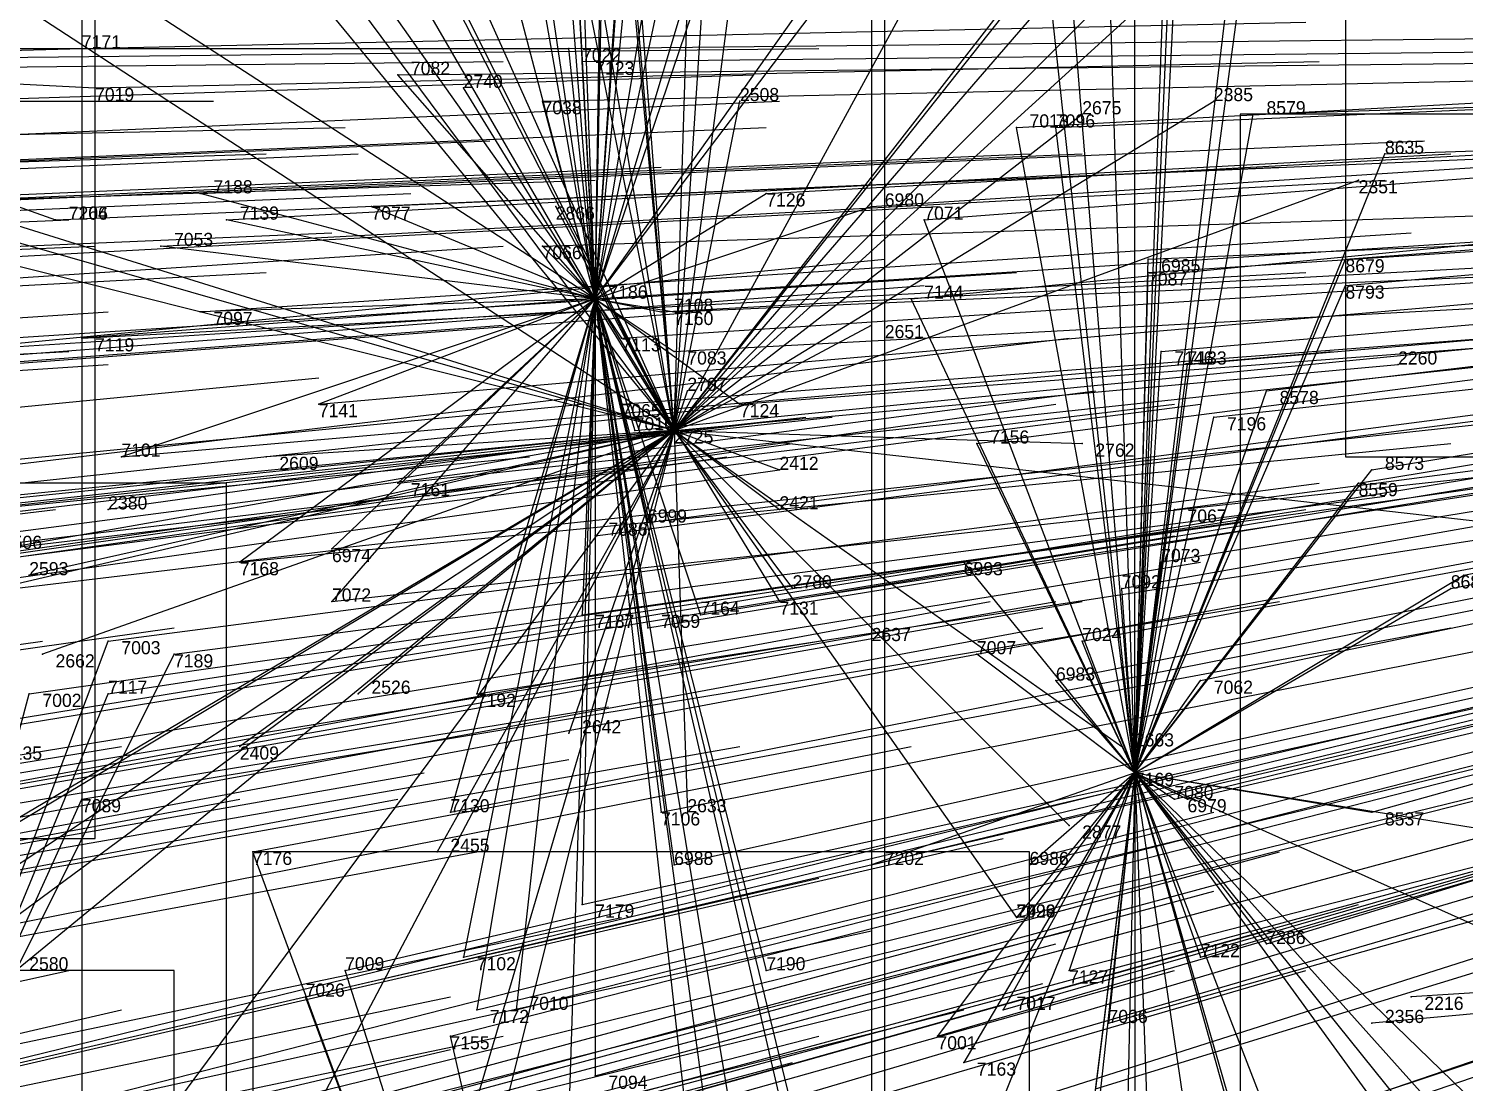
# Model space of a CAD drawing. Extents: x -0.5 to 0.59, y -0.5 to 0.59.
# Drawn here: x -0.339 to -0.23, y -0.0805 to -0.0005 of the extents above; entities that cross this region are included whole.
import ezdxf

# ---------------------------------------------------------------- set-up
doc = ezdxf.new("R2010")
doc.units = 0
for name, color, linetype in [('Clients', 3, 'CONTINUOUS'), ('Facilities', 3, 'CONTINUOUS'), ('Facilities_lines', 3, 'CONTINUOUS'), ('Min_max_boxes', 1, 'CONTINUOUS'), ('Normals', 1, 'CONTINUOUS'), ('Source_points', 5, 'CONTINUOUS'), ('Text', 3, 'CONTINUOUS')]:
    doc.layers.add(name, color=color, linetype=linetype)

msp = doc.modelspace()

# ---------------------------------------------------------------- linework, layer by layer
at = {"layer": 'Clients', "color": 5}
for p in [(-0.335, -0.002, -0.838), (-0.298, -0.002, -0.745), (-0.297, -0.003, -0.743), (-0.311, -0.004, -0.777), (-0.334, -0.005, -0.836), (-0.306, -0.005, -1.25), (-0.3, -0.006, -0.75), (-0.285, -0.006, -1.25), (-0.249, -0.006, -1.25), (-0.259, -0.007, -1.25), (-0.246, -0.007, -0.615), (-0.264, -0.008, -0.66), (-0.261, -0.008, -0.654), (-0.236, -0.01, -0.591), (-0.326, -0.013, -0.815), (-0.283, -0.013, -0.709), (-0.238, -0.012, -1.25), (-0.313, -0.014, -0.784), (-0.299, -0.014, -1.25), (-0.275, -0.014, -0.688), (-0.337, -0.015, -0.843), (-0.337, -0.015, -0.843), (-0.324, -0.015, -0.811), (-0.271, -0.015, -0.679), (-0.329, -0.017, -0.823), (-0.3, -0.017, -0.752), (-0.254, -0.018, -0.636), (-0.239, -0.018, -0.6), (-0.254, -0.019, -0.637), (-0.239, -0.02, -0.6), (-0.272, -0.021, -0.682), (-0.326, -0.022, -0.816), (-0.291, -0.022, -0.729), (-0.29, -0.022, -0.728), (-0.275, -0.023, -1.25), (-0.335, -0.024, -0.839), (-0.294, -0.024, -0.739), (-0.29, -0.025, -0.727), (-0.253, -0.025, -0.634), (-0.251, -0.026, -0.631), (-0.235, -0.026, -1.25), (-0.289, -0.028, -1.25), (-0.245, -0.028, -0.616), (-0.317, -0.029, -0.797), (-0.294, -0.029, -0.74), (-0.285, -0.029, -0.717), (-0.249, -0.03, -0.626), (-0.293, -0.031, -0.737), (-0.267, -0.032, -0.671), (-0.259, -0.032, -1.25), (-0.332, -0.033, -0.834), (-0.321, -0.033, -1.25), (-0.282, -0.034, -1.25), (-0.237, -0.034, -0.597), (-0.311, -0.035, -0.782), (-0.238, -0.035, -0.602), (-0.333, -0.037, -1.25), (-0.282, -0.037, -1.25), (-0.252, -0.037, -0.636), (-0.292, -0.038, -0.737), (-0.296, -0.039, -0.746), (-0.316, -0.04, -0.796), (-0.323, -0.041, -0.815), (-0.268, -0.041, -0.678), (-0.253, -0.041, -0.641), (-0.339, -0.042, -1.25), (-0.23, -0.042, -0.584), (-0.281, -0.043, -1.25), (-0.256, -0.043, -0.65), (-0.231, -0.043, -0.588), (-0.316, -0.044, -0.798), (-0.282, -0.044, -0.714), (-0.297, -0.045, -0.751), (-0.288, -0.045, -0.73), (-0.292, -0.046, -0.738), (-0.275, -0.046, -1.25), (-0.333, -0.047, -0.841), (-0.259, -0.047, -0.659), (-0.338, -0.048, -1.25), (-0.328, -0.048, -0.83), (-0.267, -0.048, -0.678), (-0.261, -0.05, -0.665), (-0.25, -0.05, -0.637), (-0.339, -0.051, -0.857), (-0.333, -0.051, -0.843), (-0.314, -0.051, -1.25), (-0.305, -0.051, -0.774), (-0.298, -0.054, -1.25), (-0.323, -0.055, -1.25), (-0.256, -0.055, -1.25), (-0.335, -0.059, -0.851), (-0.252, -0.059, -0.647), (-0.251, -0.059, -0.646), (-0.307, -0.06, -0.782), (-0.291, -0.06, -0.743), (-0.289, -0.06, -1.25), (-0.26, -0.061, -1.25), (-0.237, -0.06, -0.611), (-0.322, -0.063, -0.821), (-0.308, -0.063, -1.25), (-0.29, -0.064, -0.743), (-0.275, -0.064, -0.706), (-0.263, -0.064, -0.677), (-0.297, -0.067, -0.76), (-0.264, -0.068, -1.25), (-0.264, -0.068, -0.682), (-0.245, -0.07, -0.637), (-0.306, -0.071, -0.784), (-0.25, -0.071, -0.65), (-0.315, -0.072, -0.808), (-0.283, -0.072, -0.731), (-0.26, -0.072, -0.675), (-0.318, -0.074, -0.816), (-0.234, -0.074, -1.25), (-0.305, -0.075, -0.785), (-0.302, -0.075, -0.777), (-0.265, -0.075, -0.688), (-0.257, -0.076, -0.67), (-0.237, -0.076, -1.25), (-0.307, -0.077, -0.792), (-0.27, -0.077, -0.703), (-0.268, -0.079, -0.698), (-0.296, -0.08, -0.766)]:
    msp.add_point(p, dxfattribs=at)
at = {"layer": 'Facilities', "color": 3}
for p in [(-0.296, -0.021, -0.741), (-0.29, -0.031, -1.25), (-0.255, -0.057, -0.654)]:
    msp.add_point(p, dxfattribs=at)
at = {"layer": 'Facilities_lines', "color": 3}
for p, q in [((-0.29, -0.031, -1.25), (-0.283, 0.075, -1.25)), ((-0.29, -0.031, -1.25), (-0.287, 0.067, -1.25)), ((-0.296, -0.021, -0.741), (-0.29, 0.063, -0.741)), ((-0.29, -0.031, -1.25), (-0.298, 0.059, -1.25)), ((-0.29, -0.031, -1.25), (-0.325, 0.047, -1.25)), ((-0.296, -0.021, -0.741), (-0.295, 0.046, -0.747)), ((-0.29, -0.031, -1.25), (-0.248, 0.046, -1.25)), ((-0.29, -0.031, -1.25), (-0.329, 0.045, -1.25)), ((-0.29, -0.031, -1.25), (-0.305, 0.044, -1.25)), ((-0.296, -0.021, -0.741), (-0.301, 0.043, -0.761)), ((-0.29, -0.031, -1.25), (-0.302, 0.04, -1.25)), ((-0.29, -0.031, -1.25), (-0.281, 0.038, -1.25)), ((-0.296, -0.021, -0.741), (-0.292, 0.037, -0.735)), ((-0.29, -0.031, -1.25), (-0.237, 0.037, -1.25)), ((-0.255, -0.057, -0.654), (-0.251, 0.036, -0.633)), ((-0.296, -0.021, -0.741), (-0.299, 0.035, -0.752)), ((-0.255, -0.057, -0.654), (-0.265, 0.035, -0.667)), ((-0.255, -0.057, -0.654), (-0.244, 0.035, -0.617)), ((-0.296, -0.021, -0.741), (-0.298, 0.033, -0.75)), ((-0.296, -0.021, -0.741), (-0.287, 0.033, -0.722)), ((-0.29, -0.031, -1.25), (-0.295, 0.033, -1.25)), ((-0.296, -0.021, -0.741), (-0.291, 0.03, -0.732)), ((-0.296, -0.021, -0.741), (-0.279, 0.029, -0.702)), ((-0.29, -0.031, -1.25), (-0.244, 0.027, -1.25)), ((-0.296, -0.021, -0.741), (-0.295, 0.026, -0.74)), ((-0.255, -0.057, -0.654), (-0.252, 0.025, -0.633)), ((-0.296, -0.021, -0.741), (-0.287, 0.021, -0.719)), ((-0.296, -0.021, -0.741), (-0.287, 0.021, -0.721)), ((-0.29, -0.031, -1.25), (-0.245, 0.021, -1.25)), ((-0.296, -0.021, -0.741), (-0.303, 0.019, -0.76)), ((-0.296, -0.021, -0.741), (-0.284, 0.019, -0.712)), ((-0.29, -0.031, -1.25), (-0.235, 0.019, -1.25)), ((-0.255, -0.057, -0.654), (-0.255, 0.019, -0.638)), ((-0.29, -0.031, -1.25), (-0.314, 0.017, -1.25)), ((-0.296, -0.021, -0.741), (-0.306, 0.017, -0.766)), ((-0.255, -0.057, -0.654), (-0.261, 0.017, -0.654)), ((-0.255, -0.057, -0.654), (-0.245, 0.017, -0.615)), ((-0.296, -0.021, -0.741), (-0.298, 0.016, -0.746)), ((-0.29, -0.031, -1.25), (-0.322, 0.012, -1.25)), ((-0.29, -0.031, -1.25), (-0.353, 0.01, -1.25)), ((-0.296, -0.021, -0.741), (-0.314, 0.01, -0.784)), ((-0.296, -0.021, -0.741), (-0.274, 0.008, -0.684)), ((-0.296, -0.021, -0.741), (-0.3, 0.006, -0.749)), ((-0.255, -0.057, -0.654), (-0.257, 0.006, -0.642)), ((-0.29, -0.031, -1.25), (-0.318, 0.003, -1.25)), ((-0.296, -0.021, -0.741), (-0.313, 0.003, -0.782)), ((-0.296, -0.021, -0.741), (-0.279, 0.003, -0.697)), ((-0.29, -0.031, -1.25), (-0.293, 0.003, -1.25)), ((-0.255, -0.057, -0.654), (-0.252, 0.002, -0.63)), ((-0.296, -0.021, -0.741), (-0.33, 0.001, -0.824)), ((-0.29, -0.031, -1.25), (-0.293, 0.001, -1.25)), ((-0.29, -0.031, -1.25), (-0.258, 0.001, -1.25)), ((-0.371, -0.003, -0.928), (-0.335, -0.002, -0.838)), ((-0.296, -0.021, -0.741), (-0.298, -0.002, -0.745)), ((-0.371, -0.003, -0.928), (-0.334, -0.005, -0.836)), ((-0.371, -0.003, -0.928), (-0.337, -0.015, -0.843)), ((-0.371, -0.003, -0.928), (-0.337, -0.015, -0.843)), ((-0.296, -0.021, -0.741), (-0.297, -0.003, -0.743)), ((-0.296, -0.021, -0.741), (-0.311, -0.004, -0.777)), ((-0.29, -0.031, -1.25), (-0.306, -0.005, -1.25)), ((-0.296, -0.021, -0.741), (-0.3, -0.006, -0.75)), ((-0.29, -0.031, -1.25), (-0.285, -0.006, -1.25)), ((-0.29, -0.031, -1.25), (-0.249, -0.006, -1.25)), ((-0.29, -0.031, -1.25), (-0.259, -0.007, -1.25)), ((-0.255, -0.057, -0.654), (-0.246, -0.007, -0.615)), ((-0.255, -0.057, -0.654), (-0.264, -0.008, -0.66)), ((-0.255, -0.057, -0.654), (-0.261, -0.008, -0.654)), ((-0.255, -0.057, -0.654), (-0.236, -0.01, -0.591)), ((-0.29, -0.031, -1.25), (-0.351, -0.012, -1.25)), ((-0.296, -0.021, -0.741), (-0.326, -0.013, -0.815)), ((-0.296, -0.021, -0.741), (-0.283, -0.013, -0.709)), ((-0.29, -0.031, -1.25), (-0.238, -0.012, -1.25)), ((-0.296, -0.021, -0.741), (-0.313, -0.014, -0.784)), ((-0.29, -0.031, -1.25), (-0.299, -0.014, -1.25)), ((-0.296, -0.021, -0.741), (-0.275, -0.014, -0.688)), ((-0.29, -0.031, -1.25), (-0.354, -0.015, -1.25)), ((-0.29, -0.031, -1.25), (-0.346, -0.015, -1.25)), ((-0.296, -0.021, -0.741), (-0.324, -0.015, -0.811)), ((-0.255, -0.057, -0.654), (-0.271, -0.015, -0.679)), ((-0.296, -0.021, -0.741), (-0.329, -0.017, -0.823)), ((-0.296, -0.021, -0.741), (-0.3, -0.017, -0.752)), ((-0.255, -0.057, -0.654), (-0.254, -0.018, -0.636)), ((-0.255, -0.057, -0.654), (-0.239, -0.018, -0.6)), ((-0.255, -0.057, -0.654), (-0.254, -0.019, -0.637)), ((-0.255, -0.057, -0.654), (-0.239, -0.02, -0.6)), ((-0.296, -0.021, -0.741), (-0.335, -0.024, -0.839)), ((-0.296, -0.021, -0.741), (-0.332, -0.033, -0.834)), ((-0.296, -0.021, -0.741), (-0.326, -0.022, -0.816)), ((-0.296, -0.021, -0.741), (-0.323, -0.041, -0.815)), ((-0.296, -0.021, -0.741), (-0.317, -0.029, -0.797)), ((-0.296, -0.021, -0.741), (-0.316, -0.04, -0.796)), ((-0.296, -0.021, -0.741), (-0.316, -0.044, -0.798)), ((-0.296, -0.021, -0.741), (-0.311, -0.035, -0.782)), ((-0.296, -0.021, -0.741), (-0.307, -0.06, -0.782)), ((-0.296, -0.021, -0.741), (-0.306, -0.071, -0.784)), ((-0.296, -0.021, -0.741), (-0.305, -0.075, -0.785)), ((-0.296, -0.021, -0.741), (-0.305, -0.051, -0.774)), ((-0.296, -0.021, -0.741), (-0.302, -0.075, -0.777)), ((-0.296, -0.021, -0.741), (-0.298, -0.083, -0.773)), ((-0.296, -0.021, -0.741), (-0.297, -0.067, -0.76)), ((-0.296, -0.021, -0.741), (-0.297, -0.045, -0.751)), ((-0.296, -0.021, -0.741), (-0.283, -0.099, -0.749)), ((-0.296, -0.021, -0.741), (-0.289, -0.084, -0.753)), ((-0.296, -0.021, -0.741), (-0.278, -0.095, -0.735)), ((-0.296, -0.021, -0.741), (-0.296, -0.08, -0.766)), ((-0.296, -0.021, -0.741), (-0.275, -0.112, -0.742)), ((-0.296, -0.021, -0.741), (-0.29, -0.064, -0.743)), ((-0.296, -0.021, -0.741), (-0.292, -0.038, -0.737)), ((-0.296, -0.021, -0.741), (-0.293, -0.031, -0.737)), ((-0.296, -0.021, -0.741), (-0.292, -0.046, -0.738)), ((-0.296, -0.021, -0.741), (-0.294, -0.029, -0.74)), ((-0.296, -0.021, -0.741), (-0.29, -0.025, -0.727)), ((-0.296, -0.021, -0.741), (-0.291, -0.06, -0.743)), ((-0.296, -0.021, -0.741), (-0.291, -0.022, -0.729)), ((-0.296, -0.021, -0.741), (-0.296, -0.039, -0.746)), ((-0.296, -0.021, -0.741), (-0.285, -0.029, -0.717)), ((-0.296, -0.021, -0.741), (-0.282, -0.044, -0.714)), ((-0.296, -0.021, -0.741), (-0.29, -0.022, -0.728)), ((-0.296, -0.021, -0.741), (-0.288, -0.045, -0.73)), ((-0.296, -0.021, -0.741), (-0.294, -0.024, -0.739)), ((-0.296, -0.021, -0.741), (-0.283, -0.072, -0.731)), ((-0.296, -0.021, -0.741), (-0.285, -0.102, -0.757)), ((-0.255, -0.057, -0.654), (-0.272, -0.021, -0.682)), ((-0.29, -0.031, -1.25), (-0.275, -0.023, -1.25)), ((-0.255, -0.057, -0.654), (-0.253, -0.025, -0.634)), ((-0.29, -0.031, -1.25), (-0.235, -0.026, -1.25)), ((-0.255, -0.057, -0.654), (-0.251, -0.026, -0.631)), ((-0.29, -0.031, -1.25), (-0.289, -0.028, -1.25)), ((-0.255, -0.057, -0.654), (-0.245, -0.028, -0.616)), ((-0.255, -0.057, -0.654), (-0.249, -0.03, -0.626)), ((-0.29, -0.031, -1.25), (-0.362, -0.074, -1.25)), ((-0.29, -0.031, -1.25), (-0.358, -0.038, -1.25)), ((-0.29, -0.031, -1.25), (-0.356, -0.07, -1.25)), ((-0.29, -0.031, -1.25), (-0.355, -0.079, -1.25)), ((-0.29, -0.031, -1.25), (-0.355, -0.074, -1.25)), ((-0.29, -0.031, -1.25), (-0.351, -0.037, -1.25)), ((-0.29, -0.031, -1.25), (-0.35, -0.045, -1.25)), ((-0.29, -0.031, -1.25), (-0.341, -0.04, -1.25)), ((-0.29, -0.031, -1.25), (-0.34, -0.072, -1.25)), ((-0.29, -0.031, -1.25), (-0.339, -0.042, -1.25)), ((-0.29, -0.031, -1.25), (-0.338, -0.048, -1.25)), ((-0.29, -0.031, -1.25), (-0.333, -0.037, -1.25)), ((-0.29, -0.031, -1.25), (-0.33, -0.085, -1.25)), ((-0.29, -0.031, -1.25), (-0.323, -0.055, -1.25)), ((-0.29, -0.031, -1.25), (-0.321, -0.033, -1.25)), ((-0.29, -0.031, -1.25), (-0.318, -0.084, -1.25)), ((-0.29, -0.031, -1.25), (-0.314, -0.051, -1.25)), ((-0.29, -0.031, -1.25), (-0.308, -0.092, -1.25)), ((-0.29, -0.031, -1.25), (-0.308, -0.103, -1.25)), ((-0.29, -0.031, -1.25), (-0.308, -0.063, -1.25)), ((-0.29, -0.031, -1.25), (-0.298, -0.054, -1.25)), ((-0.29, -0.031, -1.25), (-0.219, -0.039, -1.25)), ((-0.29, -0.031, -1.25), (-0.282, -0.034, -1.25)), ((-0.29, -0.031, -1.25), (-0.282, -0.037, -1.25)), ((-0.29, -0.031, -1.25), (-0.264, -0.068, -1.25)), ((-0.29, -0.031, -1.25), (-0.289, -0.06, -1.25)), ((-0.29, -0.031, -1.25), (-0.275, -0.046, -1.25)), ((-0.29, -0.031, -1.25), (-0.256, -0.055, -1.25)), ((-0.29, -0.031, -1.25), (-0.259, -0.032, -1.25)), ((-0.29, -0.031, -1.25), (-0.281, -0.043, -1.25)), ((-0.29, -0.031, -1.25), (-0.26, -0.061, -1.25)), ((-0.255, -0.057, -0.654), (-0.267, -0.032, -0.671)), ((-0.255, -0.057, -0.654), (-0.237, -0.034, -0.597)), ((-0.255, -0.057, -0.654), (-0.238, -0.035, -0.602)), ((-0.255, -0.057, -0.654), (-0.252, -0.037, -0.636)), ((-0.255, -0.057, -0.654), (-0.268, -0.041, -0.678)), ((-0.255, -0.057, -0.654), (-0.253, -0.041, -0.641)), ((-0.255, -0.057, -0.654), (-0.23, -0.042, -0.584)), ((-0.255, -0.057, -0.654), (-0.256, -0.043, -0.65)), ((-0.255, -0.057, -0.654), (-0.231, -0.043, -0.588)), ((-0.35, -0.092, -0.905), (-0.333, -0.047, -0.841)), ((-0.255, -0.057, -0.654), (-0.259, -0.047, -0.659)), ((-0.35, -0.092, -0.905), (-0.328, -0.048, -0.83)), ((-0.255, -0.057, -0.654), (-0.267, -0.048, -0.678)), ((-0.255, -0.057, -0.654), (-0.261, -0.05, -0.665)), ((-0.255, -0.057, -0.654), (-0.25, -0.05, -0.637)), ((-0.35, -0.092, -0.905), (-0.339, -0.051, -0.857)), ((-0.35, -0.092, -0.905), (-0.333, -0.051, -0.843)), ((-0.255, -0.057, -0.654), (-0.275, -0.064, -0.706)), ((-0.255, -0.057, -0.654), (-0.27, -0.094, -0.716)), ((-0.255, -0.057, -0.654), (-0.27, -0.077, -0.703)), ((-0.255, -0.057, -0.654), (-0.268, -0.079, -0.698)), ((-0.255, -0.057, -0.654), (-0.265, -0.075, -0.688)), ((-0.255, -0.057, -0.654), (-0.264, -0.068, -0.682)), ((-0.255, -0.057, -0.654), (-0.263, -0.064, -0.677)), ((-0.255, -0.057, -0.654), (-0.261, -0.112, -0.709)), ((-0.255, -0.057, -0.654), (-0.26, -0.072, -0.675)), ((-0.255, -0.057, -0.654), (-0.259, -0.089, -0.684)), ((-0.255, -0.057, -0.654), (-0.258, -0.081, -0.676)), ((-0.255, -0.057, -0.654), (-0.257, -0.076, -0.67)), ((-0.255, -0.057, -0.654), (-0.256, -0.103, -0.689)), ((-0.255, -0.057, -0.654), (-0.253, -0.112, -0.693)), ((-0.255, -0.057, -0.654), (-0.247, -0.111, -0.676)), ((-0.255, -0.057, -0.654), (-0.251, -0.059, -0.646)), ((-0.255, -0.057, -0.654), (-0.252, -0.059, -0.647)), ((-0.255, -0.057, -0.654), (-0.25, -0.071, -0.65)), ((-0.255, -0.057, -0.654), (-0.255, -0.103, -0.686)), ((-0.255, -0.057, -0.654), (-0.238, -0.116, -0.661)), ((-0.255, -0.057, -0.654), (-0.241, -0.107, -0.66)), ((-0.255, -0.057, -0.654), (-0.245, -0.07, -0.637)), ((-0.255, -0.057, -0.654), (-0.236, -0.106, -0.648)), ((-0.255, -0.057, -0.654), (-0.226, -0.093, -0.612)), ((-0.255, -0.057, -0.654), (-0.237, -0.06, -0.611)), ((-0.255, -0.057, -0.654), (-0.229, -0.086, -0.61)), ((-0.255, -0.057, -0.654), (-0.222, -0.089, -0.599)), ((-0.255, -0.057, -0.654), (-0.224, -0.062, -0.582)), ((-0.255, -0.057, -0.654), (-0.231, -0.09, -0.619)), ((-0.255, -0.057, -0.654), (-0.226, -0.07, -0.591)), ((-0.35, -0.092, -0.905), (-0.335, -0.059, -0.851)), ((-0.291, -0.147, -0.815), (-0.322, -0.063, -0.821)), ((-0.17, -0.07, -1.25), (-0.237, -0.076, -1.25)), ((-0.17, -0.07, -1.25), (-0.234, -0.074, -1.25)), ((-0.291, -0.147, -0.815), (-0.315, -0.072, -0.808)), ((-0.291, -0.147, -0.815), (-0.318, -0.074, -0.816)), ((-0.291, -0.147, -0.815), (-0.307, -0.077, -0.792))]:
    msp.add_line(p, q, dxfattribs=at)
at = {"layer": 'Min_max_boxes', "color": 1}
for p, q in [((-0.239, 0.104, -0.6), (-0.239, -0.033, -0.6)), ((-0.239, 0.104, -0.438), (-0.239, -0.033, -0.438)), ((-0.334, -0.062, -0.994), (-0.334, 0.073, -0.994)), ((-0.334, -0.062, -0.836), (-0.334, 0.073, -0.836)), ((-0.335, 0.063, -0.839), (-0.335, -0.112, -0.839)), ((-0.335, 0.063, -0.684), (-0.335, -0.112, -0.684)), ((-0.274, -0.112, -0.839), (-0.274, 0.063, -0.839)), ((-0.274, -0.112, -0.684), (-0.274, 0.063, -0.684)), ((-0.275, 0.036, -0.716), (-0.275, -0.116, -0.716)), ((-0.275, 0.036, -0.582), (-0.275, -0.116, -0.582)), ((-0.096, -0.007, -1.25), (-0.247, -0.007, -1.25)), ((-0.247, -0.007, -1.25), (-0.247, -0.153, -1.25)), ((-0.096, -0.007, -1.25), (-0.247, -0.007, -1.25)), ((-0.247, -0.007, -1.25), (-0.247, -0.153, -1.25)), ((-0.247, -0.007, -1.25), (-0.247, -0.007, -1.25)), ((-0.239, -0.033, -0.6), (-0.162, -0.033, -0.6)), ((-0.239, -0.033, -0.438), (-0.162, -0.033, -0.438)), ((-0.239, -0.033, -0.6), (-0.239, -0.033, -0.438)), ((-0.324, -0.035, -0.958), (-0.376, -0.035, -0.958)), ((-0.324, -0.035, -0.83), (-0.376, -0.035, -0.83)), ((-0.324, -0.165, -0.958), (-0.324, -0.035, -0.958)), ((-0.324, -0.165, -0.83), (-0.324, -0.035, -0.83)), ((-0.324, -0.035, -0.958), (-0.324, -0.035, -0.83)), ((-0.398, -0.062, -0.994), (-0.334, -0.062, -0.994)), ((-0.398, -0.062, -0.836), (-0.334, -0.062, -0.836)), ((-0.334, -0.062, -0.994), (-0.334, -0.062, -0.836)), ((-0.263, -0.063, -0.892), (-0.322, -0.063, -0.892)), ((-0.322, -0.063, -0.892), (-0.322, -0.202, -0.892)), ((-0.263, -0.063, -0.735), (-0.322, -0.063, -0.735)), ((-0.322, -0.063, -0.735), (-0.322, -0.202, -0.735)), ((-0.322, -0.063, -0.892), (-0.322, -0.063, -0.735)), ((-0.263, -0.202, -0.892), (-0.263, -0.063, -0.892)), ((-0.263, -0.202, -0.735), (-0.263, -0.063, -0.735)), ((-0.263, -0.063, -0.892), (-0.263, -0.063, -0.735)), ((-0.328, -0.072, -1.25), (-0.469, -0.072, -1.25)), ((-0.328, -0.072, -1.145), (-0.469, -0.072, -1.145)), ((-0.328, -0.177, -1.25), (-0.328, -0.072, -1.25)), ((-0.328, -0.177, -1.145), (-0.328, -0.072, -1.145)), ((-0.328, -0.072, -1.25), (-0.328, -0.072, -1.145))]:
    msp.add_line(p, q, dxfattribs=at)
at = {"layer": 'Normals', "color": 1}
for p, q in [((-0.335, -0.002, -0.838), (-0.242, 0, -0.875)), ((-0.298, -0.002, -0.745), (-0.205, -0.001, -0.782)), ((-0.391, -0.002, -0.977), (-0.298, -0.002, -1.015)), ((-0.371, -0.003, -0.928), (-0.279, -0.002, -0.966)), ((-0.297, -0.003, -0.743), (-0.204, -0.002, -0.78)), ((-0.396, -0.004, -0.991), (-0.303, -0.003, -1.028)), ((-0.334, -0.005, -0.836), (-0.241, -0.003, -0.873)), ((-0.311, -0.004, -0.777), (-0.218, -0.003, -0.815)), ((-0.264, -0.008, -0.66), (-0.171, -0.003, -0.698)), ((-0.377, -0.007, -0.943), (-0.284, -0.004, -0.98)), ((-0.3, -0.006, -0.75), (-0.207, -0.004, -0.788)), ((-0.261, -0.008, -0.654), (-0.169, -0.004, -0.691)), ((-0.246, -0.007, -0.615), (-0.153, -0.004, -0.651)), ((-0.306, -0.005, -1.25), (-0.306, -0.005, -1.15)), ((-0.418, -0.006, -1.044), (-0.325, -0.006, -1.081)), ((-0.374, -0.01, -0.936), (-0.282, -0.006, -0.974)), ((-0.285, -0.006, -1.25), (-0.285, -0.006, -1.15)), ((-0.249, -0.006, -1.25), (-0.249, -0.006, -1.15)), ((-0.259, -0.007, -1.25), (-0.259, -0.007, -1.15)), ((-0.236, -0.01, -0.591), (-0.144, -0.007, -0.63)), ((-0.408, -0.01, -1.021), (-0.315, -0.008, -1.058)), ((-0.376, -0.012, -0.94), (-0.283, -0.008, -0.977)), ((-0.283, -0.013, -0.709), (-0.191, -0.008, -0.746)), ((-0.275, -0.014, -0.688), (-0.182, -0.008, -0.725)), ((-0.271, -0.015, -0.679), (-0.179, -0.008, -0.716)), ((-0.397, -0.013, -0.992), (-0.304, -0.009, -1.029)), ((-0.326, -0.013, -0.815), (-0.233, -0.009, -0.853)), ((-0.414, -0.013, -1.034), (-0.321, -0.01, -1.071)), ((-0.407, -0.014, -1.018), (-0.314, -0.01, -1.055)), ((-0.355, -0.014, -0.889), (-0.263, -0.01, -0.927)), ((-0.352, -0.014, -0.88), (-0.259, -0.01, -0.918)), ((-0.324, -0.015, -0.811), (-0.231, -0.01, -0.848)), ((-0.313, -0.014, -0.784), (-0.22, -0.01, -0.821)), ((-0.384, -0.015, -0.961), (-0.291, -0.011, -0.998)), ((-0.337, -0.015, -0.843), (-0.244, -0.011, -0.88)), ((-0.337, -0.015, -0.843), (-0.244, -0.011, -0.88)), ((-0.239, -0.018, -0.6), (-0.147, -0.011, -0.638)), ((-0.403, -0.017, -1.008), (-0.31, -0.013, -1.045)), ((-0.389, -0.015, -0.973), (-0.296, -0.012, -1.011)), ((-0.329, -0.017, -0.823), (-0.236, -0.012, -0.861)), ((-0.272, -0.021, -0.682), (-0.179, -0.012, -0.719)), ((-0.254, -0.019, -0.637), (-0.161, -0.013, -0.673)), ((-0.239, -0.02, -0.6), (-0.147, -0.012, -0.638)), ((-0.238, -0.012, -1.25), (-0.238, -0.012, -1.15)), ((-0.362, -0.019, -0.907), (-0.27, -0.014, -0.945)), ((-0.3, -0.017, -0.752), (-0.207, -0.014, -0.789)), ((-0.299, -0.014, -1.25), (-0.299, -0.014, -1.15)), ((-0.254, -0.018, -0.636), (-0.161, -0.014, -0.672)), ((-0.429, -0.019, -1.074), (-0.336, -0.015, -1.111)), ((-0.296, -0.021, -0.741), (-0.203, -0.015, -0.778)), ((-0.409, -0.02, -1.024), (-0.316, -0.016, -1.061)), ((-0.326, -0.022, -0.816), (-0.234, -0.016, -0.854)), ((-0.427, -0.021, -1.068), (-0.334, -0.017, -1.105)), ((-0.395, -0.023, -0.99), (-0.303, -0.017, -1.027)), ((-0.291, -0.022, -0.729), (-0.198, -0.017, -0.766)), ((-0.253, -0.025, -0.634), (-0.16, -0.017, -0.671)), ((-0.245, -0.028, -0.616), (-0.153, -0.017, -0.655)), ((-0.367, -0.027, -0.919), (-0.274, -0.018, -0.956)), ((-0.294, -0.024, -0.739), (-0.202, -0.018, -0.775)), ((-0.29, -0.022, -0.728), (-0.198, -0.018, -0.765)), ((-0.251, -0.026, -0.631), (-0.159, -0.018, -0.668)), ((-0.414, -0.024, -1.037), (-0.321, -0.019, -1.074)), ((-0.356, -0.025, -0.893), (-0.264, -0.019, -0.931)), ((-0.335, -0.024, -0.839), (-0.242, -0.019, -0.877)), ((-0.237, -0.034, -0.597), (-0.146, -0.019, -0.636)), ((-0.363, -0.027, -0.911), (-0.271, -0.02, -0.949)), ((-0.29, -0.025, -0.727), (-0.197, -0.02, -0.764)), ((-0.267, -0.032, -0.671), (-0.174, -0.02, -0.708)), ((-0.249, -0.03, -0.626), (-0.157, -0.02, -0.664)), ((-0.238, -0.035, -0.602), (-0.147, -0.02, -0.641)), ((-0.317, -0.029, -0.797), (-0.225, -0.021, -0.835)), ((-0.426, -0.028, -1.067), (-0.333, -0.022, -1.104)), ((-0.392, -0.028, -0.982), (-0.299, -0.022, -1.018)), ((-0.381, -0.029, -0.954), (-0.288, -0.022, -0.991)), ((-0.294, -0.029, -0.74), (-0.202, -0.022, -0.777)), ((-0.293, -0.031, -0.737), (-0.201, -0.022, -0.774)), ((-0.285, -0.029, -0.717), (-0.193, -0.022, -0.755)), ((-0.396, -0.03, -0.992), (-0.303, -0.023, -1.028)), ((-0.275, -0.023, -1.25), (-0.275, -0.023, -1.15)), ((-0.429, -0.03, -1.075), (-0.336, -0.025, -1.112)), ((-0.352, -0.035, -0.884), (-0.26, -0.024, -0.921)), ((-0.332, -0.033, -0.834), (-0.24, -0.025, -0.872)), ((-0.311, -0.035, -0.782), (-0.218, -0.025, -0.819)), ((-0.252, -0.037, -0.636), (-0.16, -0.025, -0.673)), ((-0.23, -0.042, -0.584), (-0.139, -0.024, -0.623)), ((-0.425, -0.032, -1.067), (-0.333, -0.026, -1.104)), ((-0.292, -0.038, -0.737), (-0.2, -0.026, -0.774)), ((-0.268, -0.041, -0.678), (-0.177, -0.026, -0.715)), ((-0.253, -0.041, -0.641), (-0.161, -0.026, -0.678)), ((-0.235, -0.026, -1.25), (-0.235, -0.026, -1.15)), ((-0.231, -0.043, -0.588), (-0.141, -0.026, -0.627)), ((-0.409, -0.036, -1.027), (-0.317, -0.027, -1.064)), ((-0.296, -0.039, -0.746), (-0.204, -0.027, -0.783)), ((-0.256, -0.043, -0.65), (-0.165, -0.027, -0.687)), ((-0.35, -0.04, -0.88), (-0.258, -0.028, -0.917)), ((-0.289, -0.028, -1.25), (-0.289, -0.028, -1.15)), ((-0.389, -0.038, -0.978), (-0.297, -0.029, -1.015)), ((-0.377, -0.039, -0.947), (-0.284, -0.029, -0.984)), ((-0.353, -0.042, -0.89), (-0.261, -0.029, -0.927)), ((-0.344, -0.04, -0.865), (-0.252, -0.029, -0.902)), ((-0.343, -0.041, -0.862), (-0.25, -0.029, -0.9)), ((-0.372, -0.04, -0.936), (-0.28, -0.03, -0.973)), ((-0.372, -0.041, -0.937), (-0.28, -0.03, -0.974)), ((-0.371, -0.04, -0.932), (-0.278, -0.03, -0.969)), ((-0.316, -0.04, -0.796), (-0.224, -0.03, -0.834)), ((-0.288, -0.045, -0.73), (-0.197, -0.03, -0.767)), ((-0.282, -0.044, -0.714), (-0.191, -0.03, -0.751)), ((-0.259, -0.047, -0.659), (-0.168, -0.03, -0.695)), ((-0.292, -0.046, -0.738), (-0.2, -0.031, -0.776)), ((-0.29, -0.031, -1.25), (-0.29, -0.031, -1.15)), ((-0.267, -0.048, -0.678), (-0.176, -0.031, -0.715)), ((-0.25, -0.05, -0.637), (-0.159, -0.031, -0.675)), ((-0.373, -0.045, -0.94), (-0.281, -0.032, -0.977)), ((-0.323, -0.041, -0.815), (-0.231, -0.032, -0.853)), ((-0.297, -0.045, -0.751), (-0.205, -0.032, -0.788)), ((-0.261, -0.05, -0.665), (-0.17, -0.032, -0.702)), ((-0.259, -0.032, -1.25), (-0.259, -0.032, -1.15)), ((-0.394, -0.042, -0.99), (-0.301, -0.033, -1.026)), ((-0.378, -0.046, -0.953), (-0.286, -0.033, -0.989)), ((-0.321, -0.033, -1.25), (-0.321, -0.033, -1.15)), ((-0.374, -0.047, -0.943), (-0.282, -0.034, -0.979)), ((-0.316, -0.044, -0.798), (-0.224, -0.034, -0.836)), ((-0.282, -0.034, -1.25), (-0.282, -0.034, -1.15)), ((-0.333, -0.047, -0.841), (-0.241, -0.035, -0.878)), ((-0.237, -0.06, -0.611), (-0.148, -0.035, -0.648)), ((-0.429, -0.048, -1.08), (-0.337, -0.037, -1.118)), ((-0.408, -0.048, -1.028), (-0.316, -0.037, -1.066)), ((-0.333, -0.037, -1.25), (-0.333, -0.037, -1.15)), ((-0.333, -0.051, -0.843), (-0.242, -0.037, -0.88)), ((-0.328, -0.048, -0.83), (-0.236, -0.036, -0.867)), ((-0.305, -0.051, -0.774), (-0.214, -0.037, -0.811)), ((-0.282, -0.037, -1.25), (-0.282, -0.037, -1.15)), ((-0.255, -0.057, -0.654), (-0.165, -0.037, -0.692)), ((-0.252, -0.059, -0.647), (-0.162, -0.037, -0.686)), ((-0.339, -0.051, -0.857), (-0.247, -0.038, -0.894)), ((-0.251, -0.059, -0.646), (-0.161, -0.038, -0.684)), ((-0.344, -0.054, -0.871), (-0.252, -0.039, -0.907)), ((-0.407, -0.051, -1.025), (-0.315, -0.04, -1.063)), ((-0.359, -0.056, -0.907), (-0.267, -0.041, -0.944)), ((-0.342, -0.056, -0.866), (-0.25, -0.041, -0.903)), ((-0.263, -0.064, -0.677), (-0.173, -0.041, -0.714)), ((-0.339, -0.042, -1.25), (-0.339, -0.042, -1.15)), ((-0.307, -0.06, -0.782), (-0.216, -0.042, -0.819)), ((-0.291, -0.06, -0.743), (-0.2, -0.042, -0.781)), ((-0.275, -0.064, -0.706), (-0.184, -0.042, -0.742)), ((-0.281, -0.043, -1.25), (-0.281, -0.043, -1.15)), ((-0.245, -0.07, -0.637), (-0.157, -0.043, -0.675)), ((-0.358, -0.061, -0.907), (-0.266, -0.044, -0.944)), ((-0.352, -0.06, -0.893), (-0.261, -0.044, -0.93)), ((-0.35, -0.06, -0.888), (-0.259, -0.044, -0.926)), ((-0.335, -0.059, -0.851), (-0.244, -0.044, -0.888)), ((-0.29, -0.064, -0.743), (-0.2, -0.044, -0.781)), ((-0.342, -0.062, -0.87), (-0.251, -0.045, -0.907)), ((-0.264, -0.068, -0.682), (-0.174, -0.045, -0.719)), ((-0.25, -0.071, -0.65), (-0.162, -0.045, -0.689)), ((-0.42, -0.059, -1.061), (-0.328, -0.046, -1.098)), ((-0.354, -0.063, -0.898), (-0.262, -0.046, -0.935)), ((-0.322, -0.063, -0.821), (-0.231, -0.046, -0.858)), ((-0.275, -0.046, -1.25), (-0.275, -0.046, -1.15)), ((-0.43, -0.06, -1.085), (-0.338, -0.047, -1.122)), ((-0.37, -0.062, -0.939), (-0.279, -0.047, -0.976)), ((-0.297, -0.067, -0.76), (-0.206, -0.047, -0.798)), ((-0.338, -0.048, -1.25), (-0.338, -0.048, -1.15)), ((-0.306, -0.071, -0.784), (-0.215, -0.049, -0.821)), ((-0.265, -0.075, -0.688), (-0.175, -0.049, -0.724)), ((-0.26, -0.072, -0.675), (-0.17, -0.049, -0.712)), ((-0.283, -0.072, -0.731), (-0.193, -0.05, -0.768)), ((-0.315, -0.072, -0.808), (-0.225, -0.051, -0.845)), ((-0.314, -0.051, -1.25), (-0.314, -0.051, -1.15)), ((-0.27, -0.077, -0.703), (-0.181, -0.051, -0.739)), ((-0.257, -0.076, -0.67), (-0.168, -0.051, -0.708)), ((-0.387, -0.067, -0.982), (-0.295, -0.052, -1.019)), ((-0.302, -0.075, -0.777), (-0.212, -0.052, -0.814)), ((-0.318, -0.074, -0.816), (-0.228, -0.053, -0.854)), ((-0.305, -0.075, -0.785), (-0.214, -0.053, -0.821)), ((-0.268, -0.079, -0.698), (-0.179, -0.053, -0.735)), ((-0.307, -0.077, -0.792), (-0.217, -0.054, -0.828)), ((-0.298, -0.054, -1.25), (-0.298, -0.054, -1.15)), ((-0.258, -0.081, -0.676), (-0.17, -0.054, -0.714)), ((-0.424, -0.07, -1.074), (-0.332, -0.055, -1.111)), ((-0.376, -0.071, -0.958), (-0.285, -0.055, -0.995)), ((-0.363, -0.073, -0.926), (-0.272, -0.055, -0.962)), ((-0.323, -0.055, -1.25), (-0.323, -0.055, -1.15)), ((-0.256, -0.055, -1.25), (-0.256, -0.055, -1.15)), ((-0.39, -0.072, -0.991), (-0.298, -0.056, -1.028)), ((-0.296, -0.08, -0.766), (-0.207, -0.056, -0.804)), ((-0.4, -0.073, -1.016), (-0.309, -0.057, -1.054)), ((-0.345, -0.08, -0.885), (-0.255, -0.058, -0.923)), ((-0.289, -0.084, -0.753), (-0.201, -0.058, -0.791)), ((-0.414, -0.076, -1.052), (-0.323, -0.059, -1.09)), ((-0.402, -0.076, -1.023), (-0.311, -0.059, -1.06)), ((-0.298, -0.083, -0.773), (-0.209, -0.059, -0.811)), ((-0.259, -0.089, -0.684), (-0.171, -0.059, -0.722)), ((-0.339, -0.083, -0.873), (-0.249, -0.06, -0.911)), ((-0.289, -0.06, -1.25), (-0.289, -0.06, -1.15)), ((-0.26, -0.061, -1.25), (-0.26, -0.061, -1.15)), ((-0.356, -0.083, -0.913), (-0.265, -0.062, -0.95)), ((-0.397, -0.08, -1.011), (-0.305, -0.063, -1.048)), ((-0.333, -0.087, -0.861), (-0.244, -0.063, -0.899)), ((-0.308, -0.063, -1.25), (-0.308, -0.063, -1.15)), ((-0.295, -0.092, -0.772), (-0.207, -0.064, -0.81)), ((-0.27, -0.094, -0.716), (-0.182, -0.064, -0.753)), ((-0.37, -0.086, -0.948), (-0.279, -0.065, -0.985)), ((-0.336, -0.089, -0.869), (-0.247, -0.065, -0.907)), ((-0.338, -0.09, -0.875), (-0.249, -0.066, -0.913)), ((-0.278, -0.095, -0.735), (-0.19, -0.066, -0.772)), ((-0.327, -0.092, -0.848), (-0.238, -0.067, -0.887)), ((-0.385, -0.087, -0.986), (-0.294, -0.068, -1.023)), ((-0.353, -0.09, -0.911), (-0.263, -0.068, -0.948)), ((-0.264, -0.068, -1.25), (-0.264, -0.068, -1.15)), ((-0.366, -0.089, -0.941), (-0.275, -0.069, -0.978)), ((-0.35, -0.092, -0.905), (-0.26, -0.069, -0.942)), ((-0.334, -0.094, -0.867), (-0.245, -0.069, -0.905)), ((-0.351, -0.094, -0.908), (-0.261, -0.07, -0.945)), ((-0.427, -0.092, -1.091), (-0.336, -0.072, -1.129)), ((-0.353, -0.094, -0.913), (-0.263, -0.072, -0.95)), ((-0.351, -0.097, -0.912), (-0.262, -0.073, -0.949)), ((-0.341, -0.097, -0.885), (-0.252, -0.072, -0.923)), ((-0.331, -0.098, -0.864), (-0.242, -0.072, -0.902)), ((-0.398, -0.093, -1.021), (-0.307, -0.074, -1.059)), ((-0.234, -0.074, -1.25), (-0.234, -0.074, -1.15)), ((-0.423, -0.096, -1.083), (-0.332, -0.075, -1.121)), ((-0.359, -0.098, -0.929), (-0.268, -0.075, -0.966)), ((-0.237, -0.076, -1.25), (-0.237, -0.076, -1.15)), ((-0.394, -0.096, -1.013), (-0.303, -0.077, -1.05)), ((-0.369, -0.1, -0.956), (-0.279, -0.077, -0.993)), ((-0.397, -0.099, -1.023), (-0.307, -0.078, -1.06)), ((-0.371, -0.103, -0.962), (-0.281, -0.079, -0.999))]:
    msp.add_line(p, q, dxfattribs=at)
at = {"layer": 'Source_points', "color": 5}
for p in [(-0.335, -0.002, -0.838), (-0.298, -0.002, -0.745), (-0.297, -0.003, -0.743), (-0.311, -0.004, -0.777), (-0.334, -0.005, -0.836), (-0.306, -0.005, -1.25), (-0.3, -0.006, -0.75), (-0.285, -0.006, -1.25), (-0.249, -0.006, -1.25), (-0.259, -0.007, -1.25), (-0.246, -0.007, -0.615), (-0.264, -0.008, -0.66), (-0.261, -0.008, -0.654), (-0.236, -0.01, -0.591), (-0.326, -0.013, -0.815), (-0.283, -0.013, -0.709), (-0.238, -0.012, -1.25), (-0.313, -0.014, -0.784), (-0.299, -0.014, -1.25), (-0.275, -0.014, -0.688), (-0.337, -0.015, -0.843), (-0.337, -0.015, -0.843), (-0.324, -0.015, -0.811), (-0.271, -0.015, -0.679), (-0.329, -0.017, -0.823), (-0.3, -0.017, -0.752), (-0.254, -0.018, -0.636), (-0.239, -0.018, -0.6), (-0.254, -0.019, -0.637), (-0.239, -0.02, -0.6), (-0.296, -0.021, -0.741), (-0.272, -0.021, -0.682), (-0.326, -0.022, -0.816), (-0.291, -0.022, -0.729), (-0.29, -0.022, -0.728), (-0.275, -0.023, -1.25), (-0.335, -0.024, -0.839), (-0.294, -0.024, -0.739), (-0.29, -0.025, -0.727), (-0.253, -0.025, -0.634), (-0.251, -0.026, -0.631), (-0.235, -0.026, -1.25), (-0.289, -0.028, -1.25), (-0.245, -0.028, -0.616), (-0.317, -0.029, -0.797), (-0.294, -0.029, -0.74), (-0.285, -0.029, -0.717), (-0.249, -0.03, -0.626), (-0.293, -0.031, -0.737), (-0.29, -0.031, -1.25), (-0.267, -0.032, -0.671), (-0.259, -0.032, -1.25), (-0.332, -0.033, -0.834), (-0.321, -0.033, -1.25), (-0.282, -0.034, -1.25), (-0.237, -0.034, -0.597), (-0.311, -0.035, -0.782), (-0.238, -0.035, -0.602), (-0.333, -0.037, -1.25), (-0.282, -0.037, -1.25), (-0.252, -0.037, -0.636), (-0.292, -0.038, -0.737), (-0.296, -0.039, -0.746), (-0.316, -0.04, -0.796), (-0.323, -0.041, -0.815), (-0.268, -0.041, -0.678), (-0.253, -0.041, -0.641), (-0.339, -0.042, -1.25), (-0.23, -0.042, -0.584), (-0.281, -0.043, -1.25), (-0.256, -0.043, -0.65), (-0.231, -0.043, -0.588), (-0.316, -0.044, -0.798), (-0.282, -0.044, -0.714), (-0.297, -0.045, -0.751), (-0.288, -0.045, -0.73), (-0.292, -0.046, -0.738), (-0.275, -0.046, -1.25), (-0.333, -0.047, -0.841), (-0.259, -0.047, -0.659), (-0.338, -0.048, -1.25), (-0.328, -0.048, -0.83), (-0.267, -0.048, -0.678), (-0.261, -0.05, -0.665), (-0.25, -0.05, -0.637), (-0.339, -0.051, -0.857), (-0.333, -0.051, -0.843), (-0.314, -0.051, -1.25), (-0.305, -0.051, -0.774), (-0.298, -0.054, -1.25), (-0.323, -0.055, -1.25), (-0.256, -0.055, -1.25), (-0.255, -0.057, -0.654), (-0.335, -0.059, -0.851), (-0.252, -0.059, -0.647), (-0.251, -0.059, -0.646), (-0.307, -0.06, -0.782), (-0.291, -0.06, -0.743), (-0.289, -0.06, -1.25), (-0.26, -0.061, -1.25), (-0.237, -0.06, -0.611), (-0.322, -0.063, -0.821), (-0.308, -0.063, -1.25), (-0.29, -0.064, -0.743), (-0.275, -0.064, -0.706), (-0.263, -0.064, -0.677), (-0.297, -0.067, -0.76), (-0.264, -0.068, -1.25), (-0.264, -0.068, -0.682), (-0.245, -0.07, -0.637), (-0.306, -0.071, -0.784), (-0.25, -0.071, -0.65), (-0.315, -0.072, -0.808), (-0.283, -0.072, -0.731), (-0.26, -0.072, -0.675), (-0.318, -0.074, -0.816), (-0.234, -0.074, -1.25), (-0.305, -0.075, -0.785), (-0.302, -0.075, -0.777), (-0.265, -0.075, -0.688), (-0.257, -0.076, -0.67), (-0.237, -0.076, -1.25), (-0.307, -0.077, -0.792), (-0.27, -0.077, -0.703), (-0.268, -0.079, -0.698), (-0.296, -0.08, -0.766)]:
    msp.add_point(p, dxfattribs=at)

# ---------------------------------------------------------------- texts
at = {"layer": 'Text', "color": 3}
for s, p in [('7171', (-0.335, -0.002, -0.838)), ('7022', (-0.297, -0.003, -0.745)), ('7082', (-0.31, -0.004, -0.777)), ('7123', (-0.296, -0.004, -0.743)), ('2740', (-0.306, -0.005, -1.25)), ('7019', (-0.334, -0.006, -0.836)), ('2508', (-0.285, -0.006, -1.25)), ('2385', (-0.249, -0.006, -1.25)), ('7038', (-0.3, -0.007, -0.75)), ('2675', (-0.259, -0.007, -1.25)), ('8579', (-0.245, -0.007, -0.615)), ('7013', (-0.263, -0.008, -0.66)), ('7096', (-0.261, -0.008, -0.654)), ('8635', (-0.236, -0.01, -0.591)), ('7188', (-0.325, -0.013, -0.815)), ('2351', (-0.238, -0.013, -1.25)), ('7126', (-0.283, -0.014, -0.709)), ('6980', (-0.274, -0.014, -0.688)), ('7166', (-0.336, -0.015, -0.843)), ('7204', (-0.336, -0.015, -0.843)), ('7139', (-0.323, -0.015, -0.811)), ('7077', (-0.313, -0.015, -0.784)), ('2866', (-0.299, -0.015, -1.25)), ('7071', (-0.271, -0.015, -0.679)), ('7053', (-0.328, -0.017, -0.823)), ('7066', (-0.3, -0.018, -0.752)), ('6985', (-0.253, -0.019, -0.636)), ('8679', (-0.239, -0.019, -0.6)), ('7087', (-0.254, -0.02, -0.637)), ('7186', (-0.295, -0.021, -0.741)), ('7144', (-0.271, -0.021, -0.682)), ('8793', (-0.239, -0.021, -0.6)), ('7108', (-0.29, -0.022, -0.729)), ('7097', (-0.325, -0.023, -0.816)), ('7160', (-0.29, -0.023, -0.728)), ('7119', (-0.334, -0.025, -0.839)), ('7113', (-0.294, -0.025, -0.739)), ('2651', (-0.274, -0.024, -1.25)), ('7083', (-0.289, -0.026, -0.727)), ('7146', (-0.252, -0.026, -0.634)), ('7133', (-0.251, -0.026, -0.631)), ('2260', (-0.235, -0.026, -1.25)), ('2707', (-0.289, -0.028, -1.25)), ('8578', (-0.244, -0.029, -0.616)), ('7141', (-0.317, -0.03, -0.797)), ('7065', (-0.294, -0.03, -0.74)), ('7124', (-0.285, -0.03, -0.717)), ('7016', (-0.293, -0.031, -0.737)), ('7196', (-0.248, -0.031, -0.626)), ('2725', (-0.29, -0.032, -1.25)), ('7156', (-0.266, -0.032, -0.671)), ('7101', (-0.332, -0.033, -0.834)), ('2762', (-0.258, -0.033, -1.25)), ('2609', (-0.32, -0.034, -1.25)), ('2412', (-0.282, -0.034, -1.25)), ('8573', (-0.236, -0.034, -0.597)), ('2380', (-0.333, -0.037, -1.25)), ('7161', (-0.31, -0.036, -0.782)), ('2421', (-0.282, -0.037, -1.25)), ('8559', (-0.238, -0.036, -0.602)), ('6999', (-0.292, -0.038, -0.737)), ('7067', (-0.251, -0.038, -0.636)), ('7086', (-0.295, -0.039, -0.746)), ('2506', (-0.341, -0.04, -1.25)), ('6974', (-0.316, -0.041, -0.796)), ('7073', (-0.253, -0.041, -0.641)), ('2593', (-0.339, -0.042, -1.25)), ('7168', (-0.323, -0.042, -0.815)), ('6993', (-0.268, -0.042, -0.678)), ('2780', (-0.281, -0.043, -1.25)), ('7092', (-0.256, -0.043, -0.65)), ('8684', (-0.231, -0.043, -0.588)), ('7072', (-0.316, -0.044, -0.798)), ('7164', (-0.288, -0.045, -0.73)), ('7131', (-0.282, -0.045, -0.714)), ('7187', (-0.296, -0.046, -0.751)), ('7059', (-0.291, -0.046, -0.738)), ('2637', (-0.275, -0.047, -1.25)), ('7024', (-0.259, -0.047, -0.659)), ('2662', (-0.337, -0.049, -1.25)), ('7003', (-0.332, -0.048, -0.841)), ('7189', (-0.328, -0.049, -0.83)), ('7007', (-0.267, -0.048, -0.678)), ('6983', (-0.261, -0.05, -0.665)), ('7117', (-0.333, -0.051, -0.843)), ('2526', (-0.313, -0.051, -1.25)), ('7062', (-0.249, -0.051, -0.637)), ('7002', (-0.338, -0.052, -0.857)), ('7192', (-0.305, -0.052, -0.774)), ('2642', (-0.297, -0.054, -1.25)), ('2663', (-0.255, -0.055, -1.25)), ('7135', (-0.341, -0.056, -0.866)), ('2409', (-0.323, -0.056, -1.25)), ('7169', (-0.255, -0.058, -0.654)), ('7080', (-0.252, -0.059, -0.647)), ('7089', (-0.335, -0.06, -0.851)), ('7130', (-0.307, -0.06, -0.782)), ('7106', (-0.291, -0.061, -0.743)), ('2633', (-0.289, -0.06, -1.25)), ('6979', (-0.251, -0.06, -0.646)), ('8537', (-0.236, -0.061, -0.611)), ('2877', (-0.259, -0.062, -1.25)), ('2455', (-0.307, -0.063, -1.25)), ('7176', (-0.322, -0.064, -0.821)), ('6988', (-0.29, -0.064, -0.743)), ('7202', (-0.274, -0.064, -0.706)), ('6986', (-0.263, -0.064, -0.677)), ('7179', (-0.296, -0.068, -0.76)), ('2426', (-0.264, -0.068, -1.25)), ('7099', (-0.264, -0.068, -0.682)), ('7286', (-0.245, -0.07, -0.637)), ('7122', (-0.25, -0.071, -0.65)), ('2580', (-0.339, -0.072, -1.25)), ('7009', (-0.315, -0.072, -0.808)), ('7102', (-0.305, -0.072, -0.784)), ('7190', (-0.283, -0.072, -0.731)), ('7026', (-0.318, -0.074, -0.816)), ('7127', (-0.26, -0.073, -0.675)), ('7010', (-0.301, -0.075, -0.777)), ('7017', (-0.264, -0.075, -0.688)), ('2216', (-0.233, -0.075, -1.25)), ('7172', (-0.304, -0.076, -0.785)), ('7036', (-0.257, -0.076, -0.67)), ('2356', (-0.236, -0.076, -1.25)), ('7155', (-0.307, -0.078, -0.792)), ('7001', (-0.27, -0.078, -0.703)), ('7163', (-0.267, -0.08, -0.698)), ('7094', (-0.295, -0.081, -0.766))]:
    msp.add_text(s, height=0.001, dxfattribs=at).set_placement(p)

doc.saveas('drawing.dxf')
